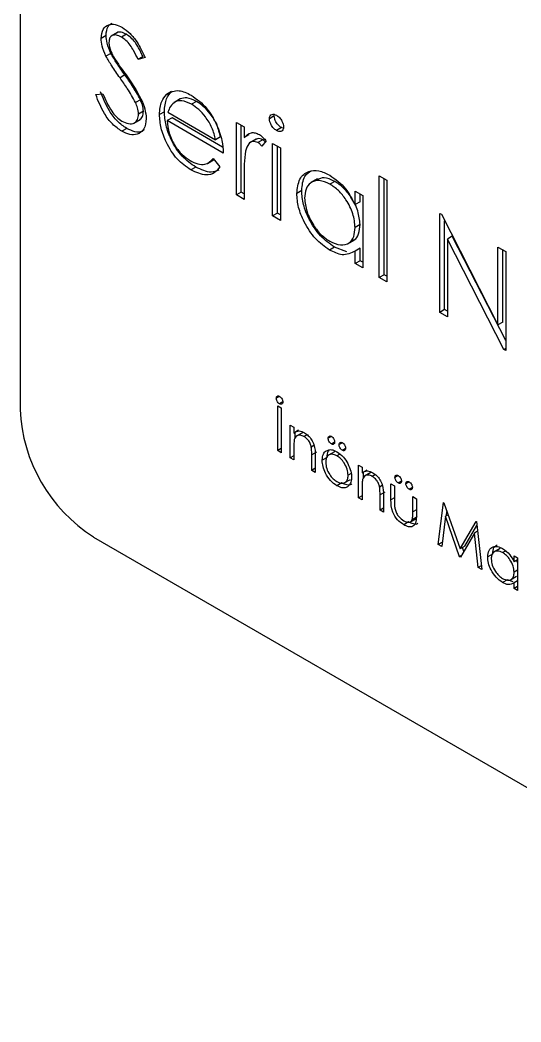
# Model space of a CAD drawing. Extents: x 75 to 2075, y 25 to 1460.
# Drawn here: x 1835.07 to 1854.36, y 1113.73 to 1152.26 of the extents above; entities that cross this region are included whole.
import ezdxf

# ---------------------------------------------------------------- set-up
doc = ezdxf.new("R2010")
doc.units = 0
doc.header["$LTSCALE"] = 5
doc.linetypes.add('SLD-KATı', pattern=[0])
doc.layers.get('0').update_dxf_attribs({"linetype": 'CONTINUOUS'})

msp = doc.modelspace()

# ---------------------------------------------------------------- linework, layer by layer
at = {"color": 7, "linetype": 'SLD-KATı'}
for p, q in [((1835.073, 1212.4), (1835.073, 1137.278)), ((1838.386, 1151.667), (1838.197, 1151.558)), ((1838.819, 1151.779), (1838.584, 1151.643)), ((1839.166, 1151.715), (1838.977, 1151.606)), ((1838.57, 1150.98), (1838.382, 1150.872)), ((1839.811, 1150.855), (1839.622, 1150.746)), ((1839.89, 1150.826), (1839.622, 1150.746)), ((1839.111, 1150.15), (1838.923, 1150.041)), ((1837.986, 1149.396), (1838.265, 1149.428)), ((1839.706, 1149.199), (1839.518, 1149.09)), ((1840.906, 1149.508), (1840.717, 1149.399)), ((1841.224, 1149.222), (1840.989, 1149.086)), ((1841.242, 1149.23), (1841.054, 1149.121)), ((1841.864, 1149.132), (1841.675, 1149.023)), ((1839.459, 1148.299), (1839.694, 1148.435)), ((1839.824, 1148.757), (1839.636, 1148.648)), ((1840.628, 1148.738), (1840.44, 1148.629)), ((1840.924, 1148.502), (1840.736, 1148.393)), ((1842.893, 1147.147), (1840.736, 1148.393)), ((1840.767, 1148.717), (1842.597, 1147.66)), ((1842.87, 1147.378), (1840.924, 1148.502)), ((1844.859, 1148.574), (1844.67, 1148.465)), ((1839.178, 1148.093), (1838.989, 1147.984)), ((1843.401, 1148.32), (1843.697, 1148.149)), ((1843.401, 1145.535), (1843.401, 1148.32)), ((1843.59, 1145.644), (1843.59, 1148.211)), ((1843.697, 1148.149), (1843.697, 1147.739)), ((1845.132, 1148.124), (1844.944, 1148.015)), ((1845.181, 1148.105), (1845.132, 1148.124)), ((1842.786, 1147.769), (1842.597, 1147.66)), ((1843.886, 1147.848), (1843.697, 1147.739)), ((1844.156, 1147.679), (1843.92, 1147.543)), ((1844.418, 1147.657), (1844.229, 1147.549)), ((1844.543, 1147.614), (1844.381, 1147.412)), ((1844.797, 1147.514), (1845.093, 1147.343)), ((1844.797, 1144.729), (1844.797, 1147.514)), ((1844.986, 1144.838), (1844.986, 1147.405)), ((1845.093, 1147.343), (1845.093, 1144.558)), ((1842.286, 1146.747), (1842.522, 1146.883)), ((1842.503, 1146.933), (1842.766, 1146.621)), ((1841.841, 1146.605), (1841.653, 1146.496)), ((1843.697, 1146.3), (1843.697, 1145.364)), ((1846.517, 1146.15), (1846.281, 1146.014)), ((1848.901, 1146.269), (1849.197, 1146.098)), ((1848.901, 1142.36), (1848.901, 1146.269)), ((1849.089, 1142.469), (1849.089, 1146.16)), ((1849.197, 1146.098), (1849.197, 1142.189)), ((1845.916, 1145.701), (1845.728, 1145.592)), ((1847.187, 1146.059), (1846.998, 1145.95)), ((1843.59, 1145.644), (1843.401, 1145.535)), ((1843.697, 1145.364), (1843.401, 1145.535)), ((1843.697, 1145.582), (1843.59, 1145.644)), ((1847.97, 1145.167), (1847.97, 1145.682)), ((1847.97, 1145.682), (1848.266, 1145.511)), ((1848.159, 1145.276), (1848.159, 1145.573)), ((1848.266, 1145.511), (1848.266, 1142.727)), ((1848.159, 1145.276), (1847.97, 1145.167)), ((1844.986, 1144.838), (1844.797, 1144.729)), ((1845.093, 1144.558), (1844.797, 1144.729)), ((1845.093, 1144.776), (1844.986, 1144.838)), ((1851.228, 1144.828), (1851.29, 1144.792)), ((1851.228, 1141.017), (1851.228, 1144.828)), ((1851.29, 1144.792), (1853.47, 1140.534)), ((1851.416, 1141.126), (1851.416, 1144.545)), ((1848.159, 1144.393), (1847.97, 1144.284)), ((1847.683, 1143.659), (1847.918, 1143.795)), ((1851.712, 1143.947), (1851.524, 1143.838)), ((1851.524, 1143.838), (1851.524, 1140.846)), ((1853.698, 1139.591), (1851.524, 1143.838)), ((1853.766, 1139.936), (1851.712, 1143.947)), ((1847.174, 1143.526), (1846.985, 1143.417)), ((1847.658, 1143.347), (1847.174, 1143.526)), ((1848.159, 1143.488), (1847.97, 1143.379)), ((1848.159, 1143.006), (1848.159, 1143.488)), ((1853.47, 1143.533), (1853.766, 1143.362)), ((1853.47, 1140.534), (1853.47, 1143.533)), ((1853.658, 1140.643), (1853.658, 1143.424)), ((1847.97, 1142.898), (1847.97, 1143.379)), ((1848.159, 1143.006), (1847.97, 1142.898)), ((1848.266, 1142.944), (1848.159, 1143.006)), ((1853.766, 1143.362), (1853.766, 1139.552)), ((1848.266, 1142.727), (1847.97, 1142.898)), ((1849.089, 1142.469), (1848.901, 1142.36)), ((1849.197, 1142.189), (1848.901, 1142.36)), ((1849.197, 1142.407), (1849.089, 1142.469)), ((1851.416, 1141.126), (1851.228, 1141.017)), ((1851.524, 1141.064), (1851.416, 1141.126)), ((1851.524, 1140.846), (1851.228, 1141.017)), ((1853.658, 1140.643), (1853.47, 1140.534)), ((1853.766, 1139.63), (1853.698, 1139.591)), ((1853.766, 1139.552), (1853.698, 1139.591)), ((1845.063, 1137.788), (1844.938, 1137.716)), ((1844.996, 1137.428), (1845.13, 1137.351)), ((1844.996, 1135.7), (1844.996, 1137.428)), ((1845.187, 1137.572), (1845.063, 1137.5)), ((1845.13, 1137.351), (1845.13, 1135.622)), ((1845.475, 1136.682), (1845.61, 1136.605)), ((1845.475, 1135.419), (1845.475, 1136.682)), ((1845.61, 1136.605), (1845.61, 1136.377)), ((1845.798, 1136.486), (1845.61, 1136.377)), ((1845.664, 1136.197), (1845.664, 1136.408)), ((1845.942, 1136.39), (1845.707, 1136.254)), ((1846.121, 1136.314), (1846.002, 1136.245)), ((1847.058, 1136.247), (1846.934, 1136.175)), ((1845.13, 1135.777), (1844.996, 1135.7)), ((1845.13, 1135.622), (1844.996, 1135.7)), ((1845.61, 1135.798), (1845.61, 1135.342)), ((1846.388, 1135.893), (1846.285, 1135.834)), ((1847.183, 1136.031), (1847.058, 1135.959)), ((1847.48, 1136.004), (1847.356, 1135.932)), ((1847.605, 1135.788), (1847.48, 1135.716)), ((1845.61, 1135.497), (1845.475, 1135.419)), ((1845.61, 1135.342), (1845.475, 1135.419)), ((1846.489, 1135.646), (1846.3, 1135.537)), ((1846.3, 1134.943), (1846.3, 1135.537)), ((1846.435, 1135.51), (1846.435, 1134.865)), ((1846.892, 1135.439), (1846.703, 1135.33)), ((1847.178, 1135.657), (1846.942, 1135.521)), ((1847.379, 1135.569), (1847.269, 1135.505)), ((1846.435, 1135.021), (1846.3, 1134.943)), ((1846.435, 1134.865), (1846.3, 1134.943)), ((1848.104, 1135.147), (1848.238, 1135.069)), ((1848.104, 1133.884), (1848.104, 1135.147)), ((1848.238, 1135.069), (1848.238, 1134.841)), ((1848.427, 1134.95), (1848.238, 1134.841)), ((1847.552, 1134.458), (1847.788, 1134.594)), ((1847.818, 1134.82), (1847.701, 1134.753)), ((1848.293, 1134.661), (1848.293, 1134.874)), ((1848.571, 1134.855), (1848.336, 1134.719)), ((1848.75, 1134.778), (1848.631, 1134.71)), ((1849.63, 1134.745), (1849.505, 1134.673)), ((1849.754, 1134.529), (1849.63, 1134.457)), ((1847.459, 1134.461), (1847.27, 1134.352)), ((1848.238, 1134.263), (1848.238, 1133.806)), ((1849.016, 1134.358), (1848.913, 1134.298)), ((1849.351, 1134.418), (1849.486, 1134.341)), ((1849.351, 1133.815), (1849.351, 1134.418)), ((1849.486, 1134.341), (1849.486, 1133.755)), ((1850.052, 1134.501), (1849.927, 1134.429)), ((1850.176, 1134.285), (1850.052, 1134.213)), ((1848.238, 1133.961), (1848.104, 1133.884)), ((1848.238, 1133.806), (1848.104, 1133.884)), ((1849.118, 1134.11), (1848.929, 1134.002)), ((1848.929, 1133.407), (1848.929, 1134.002)), ((1849.064, 1133.975), (1849.064, 1133.33)), ((1850.196, 1133.931), (1850.33, 1133.853)), ((1850.196, 1133.345), (1850.196, 1133.931)), ((1850.33, 1133.853), (1850.33, 1133.238)), ((1849.064, 1133.485), (1848.929, 1133.407)), ((1849.064, 1133.33), (1848.929, 1133.407)), ((1851.174, 1132.09), (1851.372, 1133.704)), ((1851.372, 1133.704), (1851.391, 1133.693)), ((1851.391, 1133.693), (1852.009, 1131.919)), ((1851.485, 1133.195), (1851.505, 1133.365)), ((1850.082, 1132.952), (1850.317, 1133.088)), ((1850.362, 1133.159), (1850.173, 1133.05)), ((1850.292, 1133.078), (1850.318, 1133.092)), ((1851.452, 1133.176), (1851.309, 1132.012)), ((1851.551, 1133.233), (1851.452, 1133.176)), ((1851.995, 1131.616), (1851.452, 1133.176)), ((1852.009, 1131.919), (1852.625, 1132.981)), ((1852.625, 1132.981), (1852.645, 1132.97)), ((1850.03, 1132.959), (1849.842, 1132.85)), ((1852.197, 1132.027), (1852.66, 1132.825)), ((1852.685, 1132.6), (1852.565, 1132.531)), ((1852.645, 1132.97), (1852.844, 1131.126)), ((1837.901, 1132.379), (1926.525, 1081.218)), ((1852.565, 1132.531), (1852.025, 1131.599)), ((1852.709, 1131.204), (1852.565, 1132.531)), ((1851.33, 1132.18), (1851.174, 1132.09)), ((1851.309, 1132.012), (1851.174, 1132.09)), ((1852.197, 1132.027), (1852.009, 1131.919)), ((1852.151, 1131.817), (1852.098, 1131.97)), ((1853.548, 1131.935), (1853.312, 1131.799)), ((1853.757, 1131.84), (1853.65, 1131.778)), ((1852.056, 1131.652), (1851.995, 1131.616)), ((1852.025, 1131.599), (1851.995, 1131.616)), ((1853.262, 1131.724), (1853.074, 1131.616)), ((1854.091, 1131.423), (1854.091, 1131.656)), ((1854.091, 1131.656), (1854.225, 1131.579)), ((1854.225, 1131.5), (1854.091, 1131.423)), ((1854.225, 1131.4), (1854.187, 1131.478)), ((1854.225, 1131.579), (1854.225, 1130.316)), ((1852.828, 1131.273), (1852.709, 1131.204)), ((1852.844, 1131.126), (1852.709, 1131.204)), ((1854.225, 1131.1), (1854.091, 1131.022)), ((1853.833, 1130.738), (1853.644, 1130.629)), ((1854.052, 1130.657), (1853.833, 1130.738)), ((1853.948, 1130.731), (1854.183, 1130.867)), ((1854.225, 1130.689), (1854.091, 1130.612)), ((1854.091, 1130.393), (1854.091, 1130.612)), ((1854.225, 1130.471), (1854.091, 1130.393)), ((1854.225, 1130.316), (1854.091, 1130.393))]:
    msp.add_line(p, q, dxfattribs=at)
at = {"color": 8, "linetype": 'SLD-KATı'}
for p, q in [((1849.486, 1133.892), (1849.351, 1133.815)), ((1850.33, 1133.422), (1850.196, 1133.345))]:
    msp.add_line(p, q, dxfattribs=at)
at = {"color": 7, "linetype": 'SLD-KATı'}
msp.add_arc((1841.214, 1137.558), 6.147, 182.6055, 237.3945, dxfattribs=at)
for points, knots in [([(1838.197, 1151.558), (1838.212, 1151.685), (1838.24, 1151.939), (1838.466, 1152.103), (1838.735, 1152.11), (1838.919, 1152.022), (1839.011, 1151.978)], [0, 0, 0, 0, 0.279553, 0.558798, 0.779378, 1, 1, 1, 1]), ([(1838.386, 1151.667), (1838.397, 1151.799), (1838.416, 1152.024), (1838.559, 1152.105), (1838.618, 1152.139)], [0, 0, 0, 0, 0.588811, 1, 1, 1, 1]), ([(1839.011, 1151.978), (1839.112, 1151.908), (1839.315, 1151.768), (1839.633, 1151.36), (1839.792, 1151.028), (1839.89, 1150.826)], [0, 0, 0, 0, 0.27975, 0.559501, 1, 1, 1, 1]), ([(1838.382, 1150.872), (1838.324, 1151.004), (1838.22, 1151.24), (1838.204, 1151.461), (1838.197, 1151.558)], [0, 0, 0, 0, 0.55984, 1, 1, 1, 1]), ([(1838.57, 1150.98), (1838.512, 1151.113), (1838.408, 1151.349), (1838.393, 1151.57), (1838.386, 1151.667)], [0, 0, 0, 0, 0.55984, 1, 1, 1, 1]), ([(1838.977, 1151.606), (1838.91, 1151.639), (1838.777, 1151.704), (1838.615, 1151.679), (1838.51, 1151.576), (1838.499, 1151.461), (1838.494, 1151.403)], [0, 0, 0, 0, 0.2802743, 0.5599314, 0.7799201, 1, 1, 1, 1]), ([(1839.166, 1151.715), (1839.1, 1151.746), (1838.969, 1151.807), (1838.837, 1151.808), (1838.798, 1151.765), (1838.797, 1151.764)], [0, 0, 0, 0, 0.491324, 0.981566, 1, 1, 1, 1]), ([(1839.622, 1150.746), (1839.565, 1150.861), (1839.471, 1151.05), (1839.316, 1151.302), (1839.154, 1151.488), (1839.036, 1151.567), (1838.977, 1151.606)], [0, 0, 0, 0, 0.340409, 0.560482, 0.78018, 1, 1, 1, 1]), ([(1839.811, 1150.855), (1839.753, 1150.969), (1839.66, 1151.159), (1839.505, 1151.411), (1839.343, 1151.597), (1839.225, 1151.676), (1839.166, 1151.715)], [0, 0, 0, 0, 0.340409, 0.560482, 0.78018, 1, 1, 1, 1]), ([(1838.494, 1151.403), (1838.497, 1151.348), (1838.505, 1151.237), (1838.577, 1151.02), (1838.66, 1150.875), (1838.711, 1150.785)], [0, 0, 0, 0, 0.279946, 0.559774, 1, 1, 1, 1]), ([(1838.923, 1150.041), (1838.815, 1150.191), (1838.623, 1150.458), (1838.456, 1150.745), (1838.382, 1150.872)], [0, 0, 0, 0, 0.560413, 1, 1, 1, 1]), ([(1839.111, 1150.15), (1839.004, 1150.3), (1838.812, 1150.567), (1838.644, 1150.854), (1838.57, 1150.98)], [0, 0, 0, 0, 0.560413, 1, 1, 1, 1]), ([(1838.711, 1150.785), (1838.792, 1150.665), (1838.938, 1150.451), (1839.088, 1150.242), (1839.155, 1150.15)], [0, 0, 0, 0, 0.5599058, 1, 1, 1, 1]), ([(1839.518, 1149.09), (1839.416, 1149.274), (1839.234, 1149.604), (1839.018, 1149.907), (1838.923, 1150.041)], [0, 0, 0, 0, 0.559496, 1, 1, 1, 1]), ([(1839.706, 1149.199), (1839.604, 1149.383), (1839.423, 1149.713), (1839.206, 1150.016), (1839.111, 1150.15)], [0, 0, 0, 0, 0.559496, 1, 1, 1, 1]), ([(1839.155, 1150.15), (1839.361, 1149.854), (1839.65, 1149.441), (1839.895, 1148.841), (1839.92, 1148.594), (1839.932, 1148.471)], [0, 0, 0, 0, 0.560115, 0.780284, 1, 1, 1, 1]), ([(1840.717, 1149.399), (1840.865, 1149.482), (1841.13, 1149.63), (1841.498, 1149.452), (1841.66, 1149.374)], [0, 0, 0, 0, 0.558577, 1, 1, 1, 1]), ([(1838.989, 1147.984), (1838.867, 1148.069), (1838.623, 1148.238), (1838.247, 1148.742), (1838.085, 1149.148), (1837.986, 1149.396)], [0, 0, 0, 0, 0.27988, 0.559666, 1, 1, 1, 1]), ([(1839.178, 1148.093), (1839.056, 1148.178), (1838.812, 1148.347), (1838.436, 1148.851), (1838.274, 1149.257), (1838.174, 1149.505)], [0, 0, 0, 0, 0.27988, 0.559666, 1, 1, 1, 1]), ([(1838.265, 1149.428), (1838.363, 1149.198), (1838.5, 1148.876), (1838.779, 1148.522), (1838.919, 1148.424), (1838.989, 1148.375)], [0, 0, 0, 0, 0.559321, 0.779782, 1, 1, 1, 1]), ([(1839.824, 1148.757), (1839.816, 1148.837), (1839.802, 1148.981), (1839.735, 1149.132), (1839.706, 1149.199)], [0, 0, 0, 0, 0.5589902, 1, 1, 1, 1]), ([(1840.44, 1148.629), (1840.454, 1148.81), (1840.481, 1149.133), (1840.645, 1149.318), (1840.717, 1149.399)], [0, 0, 0, 0, 0.559427, 1, 1, 1, 1]), ([(1840.628, 1148.738), (1840.643, 1148.919), (1840.669, 1149.242), (1840.833, 1149.426), (1840.906, 1149.508)], [0, 0, 0, 0, 0.559427, 1, 1, 1, 1]), ([(1841.675, 1149.023), (1841.547, 1149.084), (1841.318, 1149.193), (1841.135, 1149.143), (1841.054, 1149.121)], [0, 0, 0, 0, 0.5594582, 1, 1, 1, 1]), ([(1841.864, 1149.132), (1841.736, 1149.193), (1841.507, 1149.302), (1841.323, 1149.252), (1841.242, 1149.23)], [0, 0, 0, 0, 0.5594582, 1, 1, 1, 1]), ([(1841.66, 1149.374), (1841.874, 1149.221), (1842.258, 1148.949), (1842.517, 1148.474), (1842.631, 1148.265)], [0, 0, 0, 0, 0.558919, 1, 1, 1, 1]), ([(1839.636, 1148.648), (1839.628, 1148.728), (1839.613, 1148.873), (1839.547, 1149.023), (1839.518, 1149.09)], [0, 0, 0, 0, 0.5589902, 1, 1, 1, 1]), ([(1841.054, 1149.121), (1840.982, 1149.068), (1840.853, 1148.974), (1840.793, 1148.796), (1840.767, 1148.717)], [0, 0, 0, 0, 0.558795, 1, 1, 1, 1]), ([(1842.597, 1147.66), (1842.561, 1147.813), (1842.489, 1148.118), (1842.235, 1148.529), (1841.955, 1148.836), (1841.768, 1148.961), (1841.675, 1149.023)], [0, 0, 0, 0, 0.280138, 0.559194, 0.779598, 1, 1, 1, 1]), ([(1842.786, 1147.769), (1842.75, 1147.922), (1842.677, 1148.227), (1842.424, 1148.638), (1842.143, 1148.945), (1841.957, 1149.07), (1841.864, 1149.132)], [0, 0, 0, 0, 0.280138, 0.559194, 0.779598, 1, 1, 1, 1]), ([(1838.989, 1148.375), (1839.078, 1148.334), (1839.255, 1148.252), (1839.472, 1148.281), (1839.61, 1148.421), (1839.627, 1148.572), (1839.636, 1148.648)], [0, 0, 0, 0, 0.280276, 0.560148, 0.780153, 1, 1, 1, 1]), ([(1839.932, 1148.471), (1839.914, 1148.326), (1839.877, 1148.035), (1839.613, 1147.856), (1839.308, 1147.83), (1839.096, 1147.933), (1838.989, 1147.984)], [0, 0, 0, 0, 0.279183, 0.559085, 0.779446, 1, 1, 1, 1]), ([(1839.669, 1148.423), (1839.712, 1148.458), (1839.801, 1148.53), (1839.817, 1148.68), (1839.824, 1148.757)], [0, 0, 0, 0, 0.488278, 1, 1, 1, 1]), ([(1841.653, 1146.496), (1841.469, 1146.621), (1841.103, 1146.87), (1840.708, 1147.504), (1840.479, 1148.112), (1840.453, 1148.457), (1840.44, 1148.629)], [0, 0, 0, 0, 0.279885, 0.558859, 0.779462, 1, 1, 1, 1]), ([(1841.841, 1146.605), (1841.658, 1146.729), (1841.291, 1146.979), (1840.897, 1147.613), (1840.668, 1148.221), (1840.641, 1148.566), (1840.628, 1148.738)], [0, 0, 0, 0, 0.279885, 0.558859, 0.779462, 1, 1, 1, 1]), ([(1840.736, 1148.393), (1840.751, 1148.233), (1840.781, 1147.914), (1841.015, 1147.438), (1841.307, 1147.066), (1841.513, 1146.928), (1841.616, 1146.859)], [0, 0, 0, 0, 0.279963, 0.559359, 0.779526, 1, 1, 1, 1]), ([(1844.67, 1148.465), (1844.676, 1148.507), (1844.686, 1148.591), (1844.764, 1148.64), (1844.852, 1148.646), (1844.913, 1148.617), (1844.944, 1148.602)], [0, 0, 0, 0, 0.279289, 0.558897, 0.779452, 1, 1, 1, 1]), ([(1844.944, 1148.015), (1844.905, 1148.043), (1844.828, 1148.097), (1844.739, 1148.224), (1844.68, 1148.354), (1844.674, 1148.428), (1844.67, 1148.465)], [0, 0, 0, 0, 0.279784, 0.559698, 0.779921, 1, 1, 1, 1]), ([(1845.132, 1148.124), (1845.094, 1148.151), (1845.016, 1148.206), (1844.927, 1148.333), (1844.869, 1148.463), (1844.862, 1148.537), (1844.859, 1148.574)], [0, 0, 0, 0, 0.279784, 0.559698, 0.779921, 1, 1, 1, 1]), ([(1844.944, 1148.602), (1844.983, 1148.574), (1845.061, 1148.52), (1845.152, 1148.391), (1845.21, 1148.26), (1845.217, 1148.185), (1845.22, 1148.147)], [0, 0, 0, 0, 0.279869, 0.559866, 0.779911, 1, 1, 1, 1]), ([(1839.848, 1148.044), (1839.823, 1148.021), (1839.733, 1147.938), (1839.492, 1147.945), (1839.283, 1148.044), (1839.178, 1148.093)], [0, 0, 0, 0, 0.163871, 0.581753, 1, 1, 1, 1]), ([(1842.631, 1148.265), (1842.717, 1148.048), (1842.871, 1147.66), (1842.886, 1147.304), (1842.893, 1147.147)], [0, 0, 0, 0, 0.558897, 1, 1, 1, 1]), ([(1845.22, 1148.147), (1845.214, 1148.106), (1845.203, 1148.022), (1845.124, 1147.975), (1845.036, 1147.97), (1844.975, 1148), (1844.944, 1148.015)], [0, 0, 0, 0, 0.27916, 0.558862, 0.779356, 1, 1, 1, 1]), ([(1843.697, 1147.739), (1843.78, 1147.822), (1843.896, 1147.938), (1844.122, 1147.935), (1844.231, 1147.884), (1844.285, 1147.858)], [0, 0, 0, 0, 0.558788, 0.779481, 1, 1, 1, 1]), ([(1844.418, 1147.657), (1844.346, 1147.684), (1844.236, 1147.726), (1844.164, 1147.672), (1844.14, 1147.653)], [0, 0, 0, 0, 0.653657, 1, 1, 1, 1]), ([(1844.285, 1147.858), (1844.337, 1147.821), (1844.428, 1147.756), (1844.508, 1147.657), (1844.543, 1147.614)], [0, 0, 0, 0, 0.559243, 1, 1, 1, 1]), ([(1844.514, 1147.577), (1844.505, 1147.587), (1844.475, 1147.62), (1844.441, 1147.642), (1844.418, 1147.657)], [0, 0, 0, 0, 0.296495, 1, 1, 1, 1]), ([(1844.229, 1147.549), (1844.16, 1147.571), (1844.02, 1147.617), (1843.84, 1147.496), (1843.784, 1147.328), (1843.75, 1147.225)], [0, 0, 0, 0, 0.278336, 0.558768, 1, 1, 1, 1]), ([(1844.381, 1147.412), (1844.354, 1147.442), (1844.305, 1147.495), (1844.253, 1147.532), (1844.229, 1147.549)], [0, 0, 0, 0, 0.560396, 1, 1, 1, 1]), ([(1841.616, 1146.859), (1841.715, 1146.811), (1841.915, 1146.716), (1842.253, 1146.686), (1842.409, 1146.839), (1842.503, 1146.933)], [0, 0, 0, 0, 0.2805335, 0.5609657, 1, 1, 1, 1]), ([(1843.75, 1147.225), (1843.731, 1147.059), (1843.696, 1146.762), (1843.697, 1146.441), (1843.697, 1146.3)], [0, 0, 0, 0, 0.559636, 1, 1, 1, 1]), ([(1842.766, 1146.621), (1842.699, 1146.534), (1842.565, 1146.36), (1842.185, 1146.255), (1841.854, 1146.405), (1841.653, 1146.496)], [0, 0, 0, 0, 0.280919, 0.5614069, 1, 1, 1, 1]), ([(1842.72, 1146.494), (1842.625, 1146.455), (1842.377, 1146.353), (1842.046, 1146.508), (1841.841, 1146.605)], [0, 0, 0, 0, 0.379137, 1, 1, 1, 1]), ([(1845.728, 1145.592), (1845.751, 1145.792), (1845.797, 1146.193), (1846.146, 1146.455), (1846.559, 1146.503), (1846.849, 1146.364), (1846.994, 1146.294)], [0, 0, 0, 0, 0.279413, 0.559191, 0.779548, 1, 1, 1, 1]), ([(1845.916, 1145.701), (1845.935, 1145.908), (1845.967, 1146.268), (1846.195, 1146.407), (1846.292, 1146.467)], [0, 0, 0, 0, 0.5731589, 1, 1, 1, 1]), ([(1846.998, 1145.95), (1846.857, 1146.013), (1846.574, 1146.138), (1846.253, 1146.033), (1846.06, 1145.78), (1846.036, 1145.538), (1846.024, 1145.417)], [0, 0, 0, 0, 0.279767, 0.559291, 0.779719, 1, 1, 1, 1]), ([(1847.187, 1146.059), (1847.043, 1146.126), (1846.782, 1146.249), (1846.589, 1146.158), (1846.502, 1146.118)], [0, 0, 0, 0, 0.551084, 1, 1, 1, 1]), ([(1846.994, 1146.294), (1847.212, 1146.14), (1847.601, 1145.865), (1847.857, 1145.38), (1847.97, 1145.167)], [0, 0, 0, 0, 0.559062, 1, 1, 1, 1]), ([(1847.174, 1143.526), (1846.988, 1143.658), (1846.618, 1143.922), (1846.207, 1144.553), (1845.954, 1145.174), (1845.929, 1145.525), (1845.916, 1145.701)], [0, 0, 0, 0, 0.279573, 0.559333, 0.779589, 1, 1, 1, 1]), ([(1847.97, 1144.284), (1847.954, 1144.458), (1847.923, 1144.807), (1847.656, 1145.324), (1847.335, 1145.725), (1847.111, 1145.875), (1846.998, 1145.95)], [0, 0, 0, 0, 0.27966, 0.55921, 0.779487, 1, 1, 1, 1]), ([(1848.159, 1144.393), (1848.143, 1144.567), (1848.111, 1144.915), (1847.845, 1145.433), (1847.523, 1145.834), (1847.299, 1145.984), (1847.187, 1146.059)], [0, 0, 0, 0, 0.27966, 0.55921, 0.779487, 1, 1, 1, 1]), ([(1846.985, 1143.417), (1846.8, 1143.549), (1846.429, 1143.813), (1846.019, 1144.444), (1845.765, 1145.066), (1845.74, 1145.416), (1845.728, 1145.592)], [0, 0, 0, 0, 0.279573, 0.559333, 0.779589, 1, 1, 1, 1]), ([(1846.024, 1145.417), (1846.044, 1145.243), (1846.084, 1144.895), (1846.344, 1144.382), (1846.663, 1143.983), (1846.885, 1143.83), (1846.996, 1143.753)], [0, 0, 0, 0, 0.279429, 0.559146, 0.77957, 1, 1, 1, 1]), ([(1846.996, 1143.753), (1847.137, 1143.691), (1847.42, 1143.567), (1847.749, 1143.657), (1847.941, 1143.914), (1847.96, 1144.161), (1847.97, 1144.284)], [0, 0, 0, 0, 0.279822, 0.559387, 0.779603, 1, 1, 1, 1]), ([(1847.887, 1143.797), (1847.905, 1143.801), (1848.014, 1143.823), (1848.125, 1144.034), (1848.147, 1144.273), (1848.159, 1144.393)], [0, 0, 0, 0, 0.086461, 0.543043, 1, 1, 1, 1]), ([(1847.97, 1143.379), (1847.814, 1143.298), (1847.534, 1143.153), (1847.153, 1143.336), (1846.985, 1143.417)], [0, 0, 0, 0, 0.5587633, 1, 1, 1, 1]), ([(1844.938, 1137.716), (1844.94, 1137.736), (1844.945, 1137.776), (1844.979, 1137.803), (1845.019, 1137.809), (1845.048, 1137.795), (1845.063, 1137.788)], [0, 0, 0, 0, 0.279555, 0.559203, 0.77952, 1, 1, 1, 1]), ([(1845.063, 1137.5), (1845.044, 1137.513), (1845.008, 1137.54), (1844.967, 1137.602), (1844.942, 1137.664), (1844.939, 1137.699), (1844.938, 1137.716)], [0, 0, 0, 0, 0.279601, 0.559295, 0.779654, 1, 1, 1, 1]), ([(1845.063, 1137.788), (1845.081, 1137.775), (1845.118, 1137.749), (1845.158, 1137.686), (1845.184, 1137.624), (1845.186, 1137.59), (1845.187, 1137.572)], [0, 0, 0, 0, 0.2794918, 0.559245, 0.7795068, 1, 1, 1, 1]), ([(1845.187, 1137.572), (1845.185, 1137.552), (1845.181, 1137.512), (1845.147, 1137.485), (1845.106, 1137.48), (1845.077, 1137.493), (1845.063, 1137.5)], [0, 0, 0, 0, 0.2795366, 0.5593344, 0.7796438, 1, 1, 1, 1]), ([(1845.61, 1136.377), (1845.673, 1136.42), (1845.788, 1136.496), (1845.953, 1136.42), (1846.026, 1136.387)], [0, 0, 0, 0, 0.559141, 1, 1, 1, 1]), ([(1845.63, 1136.125), (1845.623, 1136.067), (1845.609, 1135.962), (1845.61, 1135.848), (1845.61, 1135.798)], [0, 0, 0, 0, 0.559658, 1, 1, 1, 1]), ([(1846.002, 1136.245), (1845.955, 1136.267), (1845.86, 1136.31), (1845.749, 1136.286), (1845.668, 1136.226), (1845.643, 1136.159), (1845.63, 1136.125)], [0, 0, 0, 0, 0.279553, 0.559373, 0.779703, 1, 1, 1, 1]), ([(1846.285, 1135.834), (1846.274, 1135.88), (1846.252, 1135.973), (1846.155, 1136.139), (1846.06, 1136.205), (1846.002, 1136.245)], [0, 0, 0, 0, 0.281192, 0.561331, 1, 1, 1, 1]), ([(1846.026, 1136.387), (1846.075, 1136.353), (1846.173, 1136.287), (1846.302, 1136.122), (1846.432, 1135.844), (1846.434, 1135.648), (1846.435, 1135.51)], [0, 0, 0, 0, 0.187021, 0.37389, 0.56061, 1, 1, 1, 1]), ([(1846.934, 1136.175), (1846.936, 1136.195), (1846.94, 1136.235), (1846.974, 1136.262), (1847.015, 1136.268), (1847.044, 1136.254), (1847.058, 1136.247)], [0, 0, 0, 0, 0.279555, 0.559203, 0.77952, 1, 1, 1, 1]), ([(1847.058, 1135.959), (1847.04, 1135.972), (1847.003, 1135.999), (1846.963, 1136.061), (1846.938, 1136.123), (1846.935, 1136.158), (1846.934, 1136.175)], [0, 0, 0, 0, 0.279601, 0.559295, 0.779654, 1, 1, 1, 1]), ([(1847.058, 1136.247), (1847.077, 1136.234), (1847.114, 1136.208), (1847.154, 1136.145), (1847.18, 1136.084), (1847.182, 1136.049), (1847.183, 1136.031)], [0, 0, 0, 0, 0.2794918, 0.559245, 0.7795068, 1, 1, 1, 1]), ([(1846.3, 1135.537), (1846.301, 1135.591), (1846.301, 1135.687), (1846.29, 1135.789), (1846.285, 1135.834)], [0, 0, 0, 0, 0.560255, 1, 1, 1, 1]), ([(1846.703, 1135.33), (1846.711, 1135.418), (1846.725, 1135.577), (1846.814, 1135.656), (1846.853, 1135.691)], [0, 0, 0, 0, 0.559285, 1, 1, 1, 1]), ([(1846.853, 1135.691), (1846.921, 1135.72), (1847.042, 1135.771), (1847.2, 1135.694), (1847.27, 1135.66)], [0, 0, 0, 0, 0.55888, 1, 1, 1, 1]), ([(1846.892, 1135.439), (1846.896, 1135.531), (1846.902, 1135.645), (1846.959, 1135.705), (1846.97, 1135.716)], [0, 0, 0, 0, 0.806438, 1, 1, 1, 1]), ([(1847.183, 1136.031), (1847.181, 1136.011), (1847.177, 1135.971), (1847.142, 1135.944), (1847.102, 1135.939), (1847.073, 1135.952), (1847.058, 1135.959)], [0, 0, 0, 0, 0.2795366, 0.5593344, 0.7796438, 1, 1, 1, 1]), ([(1847.356, 1135.932), (1847.358, 1135.952), (1847.362, 1135.991), (1847.396, 1136.018), (1847.437, 1136.024), (1847.466, 1136.011), (1847.48, 1136.004)], [0, 0, 0, 0, 0.279555, 0.559203, 0.77952, 1, 1, 1, 1]), ([(1847.48, 1135.716), (1847.462, 1135.729), (1847.425, 1135.755), (1847.385, 1135.818), (1847.36, 1135.879), (1847.357, 1135.914), (1847.356, 1135.932)], [0, 0, 0, 0, 0.279601, 0.559295, 0.779654, 1, 1, 1, 1]), ([(1847.48, 1136.004), (1847.499, 1135.991), (1847.536, 1135.964), (1847.576, 1135.901), (1847.602, 1135.84), (1847.604, 1135.805), (1847.605, 1135.788)], [0, 0, 0, 0, 0.279492, 0.559245, 0.779507, 1, 1, 1, 1]), ([(1847.605, 1135.788), (1847.603, 1135.768), (1847.599, 1135.728), (1847.565, 1135.701), (1847.524, 1135.695), (1847.495, 1135.709), (1847.48, 1135.716)], [0, 0, 0, 0, 0.279537, 0.559334, 0.779644, 1, 1, 1, 1]), ([(1847.27, 1134.352), (1847.186, 1134.411), (1847.019, 1134.527), (1846.834, 1134.813), (1846.721, 1135.092), (1846.709, 1135.251), (1846.703, 1135.33)], [0, 0, 0, 0, 0.279776, 0.559179, 0.779592, 1, 1, 1, 1]), ([(1847.269, 1135.505), (1847.205, 1135.533), (1847.078, 1135.589), (1846.938, 1135.532), (1846.851, 1135.418), (1846.842, 1135.307), (1846.838, 1135.251)], [0, 0, 0, 0, 0.279484, 0.559256, 0.779547, 1, 1, 1, 1]), ([(1847.701, 1134.753), (1847.694, 1134.831), (1847.679, 1134.987), (1847.561, 1135.218), (1847.42, 1135.402), (1847.32, 1135.471), (1847.269, 1135.505)], [0, 0, 0, 0, 0.2795862, 0.5593981, 0.7796526, 1, 1, 1, 1]), ([(1847.27, 1135.66), (1847.359, 1135.598), (1847.518, 1135.487), (1847.634, 1135.296), (1847.686, 1135.212)], [0, 0, 0, 0, 0.559182, 1, 1, 1, 1]), ([(1846.838, 1135.251), (1846.846, 1135.174), (1846.862, 1135.018), (1846.976, 1134.787), (1847.12, 1134.609), (1847.22, 1134.542), (1847.269, 1134.508)], [0, 0, 0, 0, 0.279618, 0.559167, 0.779512, 1, 1, 1, 1]), ([(1847.686, 1135.212), (1847.734, 1135.109), (1847.82, 1134.924), (1847.831, 1134.752), (1847.835, 1134.676)], [0, 0, 0, 0, 0.5592165, 1, 1, 1, 1]), ([(1848.238, 1134.841), (1848.302, 1134.884), (1848.416, 1134.96), (1848.582, 1134.885), (1848.655, 1134.851)], [0, 0, 0, 0, 0.559141, 1, 1, 1, 1]), ([(1847.269, 1134.508), (1847.333, 1134.48), (1847.46, 1134.423), (1847.603, 1134.472), (1847.687, 1134.589), (1847.696, 1134.698), (1847.701, 1134.753)], [0, 0, 0, 0, 0.279745, 0.559113, 0.779606, 1, 1, 1, 1]), ([(1847.835, 1134.676), (1847.825, 1134.586), (1847.805, 1134.406), (1847.654, 1134.277), (1847.467, 1134.256), (1847.336, 1134.32), (1847.27, 1134.352)], [0, 0, 0, 0, 0.279521, 0.559381, 0.779507, 1, 1, 1, 1]), ([(1848.259, 1134.59), (1848.252, 1134.531), (1848.238, 1134.426), (1848.238, 1134.313), (1848.238, 1134.263)], [0, 0, 0, 0, 0.559658, 1, 1, 1, 1]), ([(1848.631, 1134.71), (1848.584, 1134.731), (1848.489, 1134.775), (1848.378, 1134.75), (1848.297, 1134.69), (1848.272, 1134.623), (1848.259, 1134.59)], [0, 0, 0, 0, 0.279553, 0.559373, 0.779703, 1, 1, 1, 1]), ([(1848.913, 1134.298), (1848.903, 1134.344), (1848.881, 1134.437), (1848.784, 1134.604), (1848.689, 1134.669), (1848.631, 1134.71)], [0, 0, 0, 0, 0.281192, 0.561331, 1, 1, 1, 1]), ([(1848.655, 1134.851), (1848.704, 1134.818), (1848.802, 1134.751), (1848.93, 1134.586), (1849.061, 1134.309), (1849.062, 1134.113), (1849.064, 1133.975)], [0, 0, 0, 0, 0.187021, 0.37389, 0.56061, 1, 1, 1, 1]), ([(1849.505, 1134.673), (1849.507, 1134.693), (1849.511, 1134.733), (1849.546, 1134.76), (1849.586, 1134.766), (1849.615, 1134.752), (1849.63, 1134.745)], [0, 0, 0, 0, 0.2795552, 0.5592029, 0.7795199, 1, 1, 1, 1]), ([(1849.63, 1134.457), (1849.611, 1134.47), (1849.575, 1134.497), (1849.534, 1134.559), (1849.509, 1134.621), (1849.506, 1134.656), (1849.505, 1134.673)], [0, 0, 0, 0, 0.2796014, 0.5592949, 0.7796537, 1, 1, 1, 1]), ([(1849.63, 1134.745), (1849.648, 1134.732), (1849.685, 1134.706), (1849.725, 1134.643), (1849.751, 1134.581), (1849.753, 1134.546), (1849.754, 1134.529)], [0, 0, 0, 0, 0.279492, 0.559245, 0.779507, 1, 1, 1, 1]), ([(1849.754, 1134.529), (1849.752, 1134.509), (1849.748, 1134.469), (1849.714, 1134.442), (1849.673, 1134.436), (1849.644, 1134.45), (1849.63, 1134.457)], [0, 0, 0, 0, 0.279537, 0.559334, 0.779644, 1, 1, 1, 1]), ([(1849.927, 1134.429), (1849.929, 1134.449), (1849.934, 1134.489), (1849.968, 1134.516), (1850.008, 1134.522), (1850.037, 1134.508), (1850.052, 1134.501)], [0, 0, 0, 0, 0.279555, 0.559203, 0.77952, 1, 1, 1, 1]), ([(1847.847, 1134.422), (1847.839, 1134.413), (1847.792, 1134.365), (1847.652, 1134.37), (1847.523, 1134.431), (1847.459, 1134.461)], [0, 0, 0, 0, 0.100871, 0.55006, 1, 1, 1, 1]), ([(1848.929, 1134.002), (1848.929, 1134.055), (1848.93, 1134.151), (1848.918, 1134.253), (1848.913, 1134.298)], [0, 0, 0, 0, 0.5602545, 1, 1, 1, 1]), ([(1850.052, 1134.213), (1850.033, 1134.226), (1849.997, 1134.253), (1849.956, 1134.315), (1849.931, 1134.377), (1849.928, 1134.412), (1849.927, 1134.429)], [0, 0, 0, 0, 0.279601, 0.559295, 0.779654, 1, 1, 1, 1]), ([(1850.052, 1134.501), (1850.07, 1134.488), (1850.107, 1134.462), (1850.147, 1134.399), (1850.173, 1134.337), (1850.175, 1134.303), (1850.176, 1134.285)], [0, 0, 0, 0, 0.279492, 0.559245, 0.779507, 1, 1, 1, 1]), ([(1850.176, 1134.285), (1850.174, 1134.265), (1850.17, 1134.225), (1850.136, 1134.198), (1850.095, 1134.193), (1850.066, 1134.206), (1850.052, 1134.213)], [0, 0, 0, 0, 0.279537, 0.559334, 0.779644, 1, 1, 1, 1]), ([(1849.842, 1132.85), (1849.758, 1132.906), (1849.592, 1133.017), (1849.36, 1133.403), (1849.355, 1133.659), (1849.351, 1133.815)], [0, 0, 0, 0, 0.28097, 0.559785, 1, 1, 1, 1]), ([(1849.486, 1133.755), (1849.485, 1133.699), (1849.485, 1133.6), (1849.5, 1133.494), (1849.507, 1133.447)], [0, 0, 0, 0, 0.560377, 1, 1, 1, 1]), ([(1849.507, 1133.447), (1849.523, 1133.395), (1849.556, 1133.291), (1849.677, 1133.121), (1849.78, 1133.049), (1849.843, 1133.004)], [0, 0, 0, 0, 0.280117, 0.560544, 1, 1, 1, 1]), ([(1850.33, 1133.238), (1850.329, 1133.145), (1850.326, 1132.958), (1850.221, 1132.773), (1850.034, 1132.753), (1849.906, 1132.818), (1849.842, 1132.85)], [0, 0, 0, 0, 0.281501, 0.559646, 0.779298, 1, 1, 1, 1]), ([(1849.843, 1133.004), (1849.882, 1132.985), (1849.959, 1132.945), (1850.059, 1132.941), (1850.135, 1132.976), (1850.16, 1133.025), (1850.173, 1133.05)], [0, 0, 0, 0, 0.28027, 0.560007, 0.780074, 1, 1, 1, 1]), ([(1850.173, 1133.05), (1850.182, 1133.102), (1850.196, 1133.196), (1850.196, 1133.299), (1850.196, 1133.345)], [0, 0, 0, 0, 0.559371, 1, 1, 1, 1]), ([(1850.384, 1132.903), (1850.383, 1132.902), (1850.353, 1132.854), (1850.216, 1132.87), (1850.092, 1132.929), (1850.03, 1132.959)], [0, 0, 0, 0, 0.010224, 0.503933, 1, 1, 1, 1]), ([(1853.074, 1131.616), (1853.084, 1131.706), (1853.105, 1131.888), (1853.263, 1132.007), (1853.451, 1132.029), (1853.582, 1131.966), (1853.648, 1131.934)], [0, 0, 0, 0, 0.279413, 0.559191, 0.779548, 1, 1, 1, 1]), ([(1853.65, 1131.778), (1853.586, 1131.806), (1853.458, 1131.863), (1853.312, 1131.816), (1853.225, 1131.701), (1853.214, 1131.591), (1853.208, 1131.536)], [0, 0, 0, 0, 0.279767, 0.559291, 0.779719, 1, 1, 1, 1]), ([(1853.262, 1131.724), (1853.271, 1131.818), (1853.285, 1131.982), (1853.389, 1132.045), (1853.433, 1132.072)], [0, 0, 0, 0, 0.5731589, 1, 1, 1, 1]), ([(1853.648, 1131.934), (1853.747, 1131.864), (1853.924, 1131.739), (1854.04, 1131.52), (1854.091, 1131.423)], [0, 0, 0, 0, 0.559062, 1, 1, 1, 1]), ([(1853.644, 1130.629), (1853.56, 1130.689), (1853.392, 1130.809), (1853.206, 1131.095), (1853.091, 1131.377), (1853.08, 1131.536), (1853.074, 1131.616)], [0, 0, 0, 0, 0.279573, 0.559333, 0.779589, 1, 1, 1, 1]), ([(1853.208, 1131.536), (1853.217, 1131.457), (1853.235, 1131.299), (1853.353, 1131.067), (1853.498, 1130.886), (1853.599, 1130.816), (1853.649, 1130.782)], [0, 0, 0, 0, 0.279429, 0.559146, 0.77957, 1, 1, 1, 1]), ([(1854.091, 1131.022), (1854.084, 1131.101), (1854.069, 1131.259), (1853.948, 1131.494), (1853.803, 1131.676), (1853.701, 1131.744), (1853.65, 1131.778)], [0, 0, 0, 0, 0.27966, 0.55921, 0.779487, 1, 1, 1, 1]), ([(1853.649, 1130.782), (1853.713, 1130.753), (1853.841, 1130.697), (1853.991, 1130.738), (1854.078, 1130.855), (1854.086, 1130.966), (1854.091, 1131.022)], [0, 0, 0, 0, 0.279822, 0.559387, 0.779603, 1, 1, 1, 1]), ([(1854.091, 1130.612), (1854.02, 1130.575), (1853.893, 1130.509), (1853.72, 1130.592), (1853.644, 1130.629)], [0, 0, 0, 0, 0.558763, 1, 1, 1, 1])]:
    msp.add_open_spline(points, degree=3, knots=knots, dxfattribs=at)

doc.saveas('drawing.dxf')
